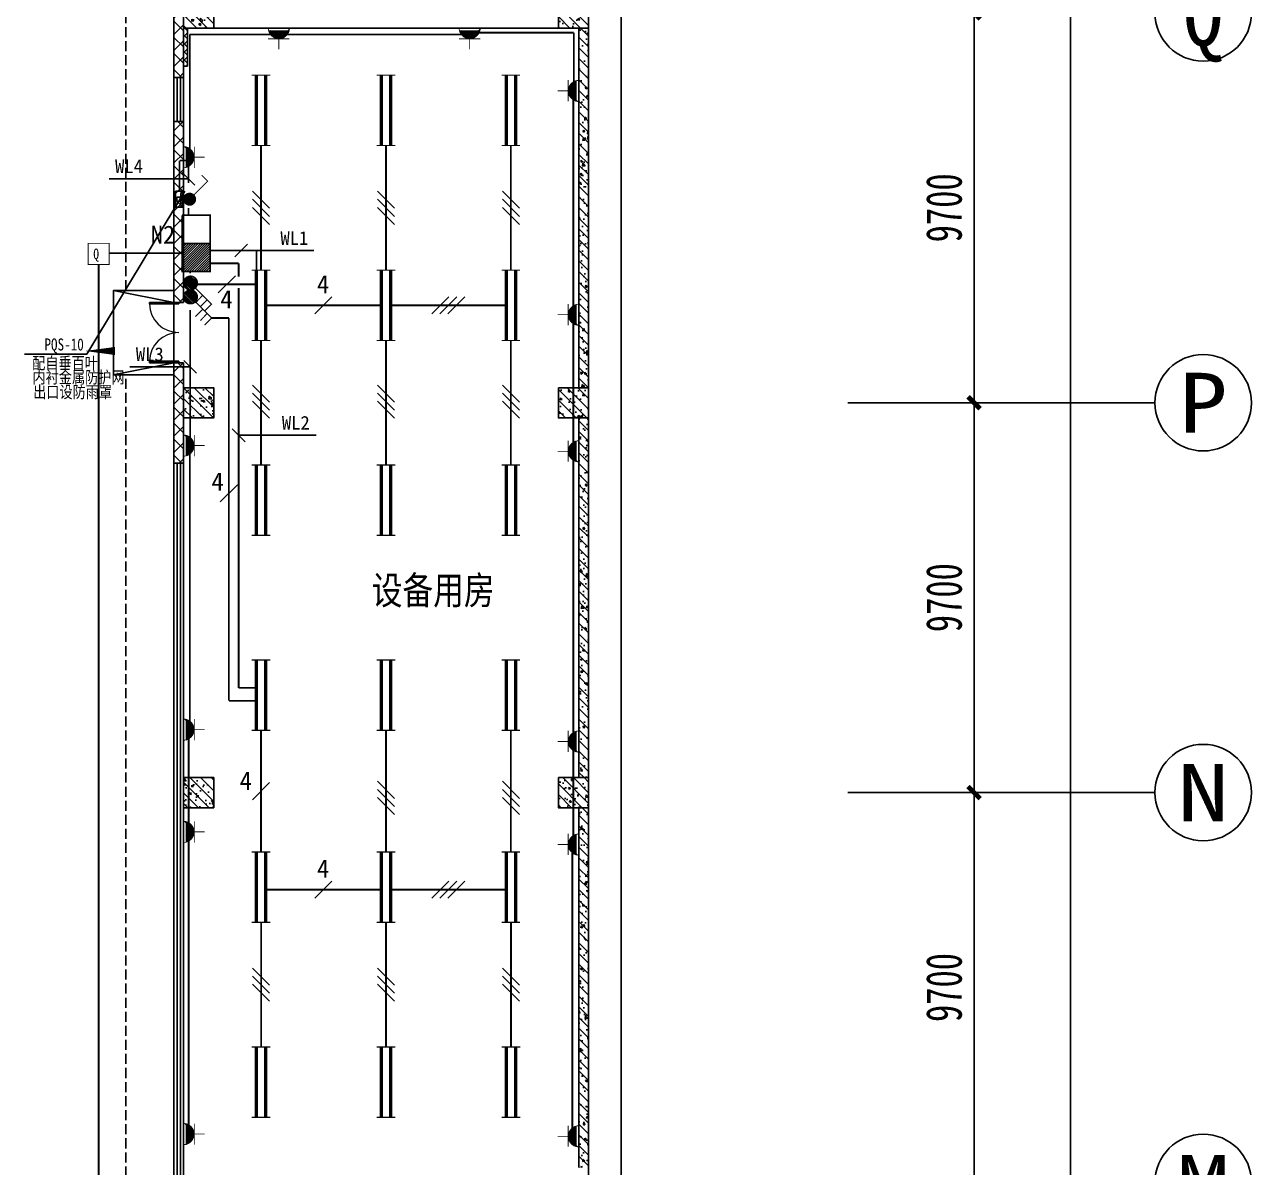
# Model space of a CAD drawing. Header units: millimetres. Extents: x -633009578 to 5705885, y -633235091 to 2571734.
# Drawn here: x 2745567 to 2776090, y 2370242 to 2398681 of the extents above; entities that cross this region are included whole.
import ezdxf
from ezdxf.enums import TextEntityAlignment as Align

# ---------------------------------------------------------------- set-up
doc = ezdxf.new("R2010")
doc.units = ezdxf.units.MM
doc.header["$LTSCALE"] = 1000
doc.header["$MEASUREMENT"] = 0
doc.linetypes.add('DASH', pattern=[0.35, 0.25, -0.1])
doc.layers.get('0').update_dxf_attribs({"color": 9})
for name, color, linetype in [('3T_WOOD', 21, 'Continuous'), ('A-COLUM(柱)', 255, 'Continuous'), ('A-DI-S(箭头)', 76, 'Continuous'), ('A-DOOR(门）', 4, 'Continuous'), ('A-F-AREA(计算)', 5, 'Continuous'), ('A-HATH(填充)', 8, 'Continuous'), ('A-ST-O(室外)', 54, 'Continuous'), ('A-STAR(楼梯)', 51, 'Continuous'), ('A-TEXT(房间)', 243, 'Continuous'), ('A-WA-J(剪力墙)', 254, 'Continuous'), ('A-WALL(墙)', 255, 'Continuous'), ('A-WINDOW（窗）', 4, 'Continuous'), ('AXIS_TEXT', 7, 'Continuous'), ('C-AXIS(轴号)', 3, 'Continuous'), ('DUCT-排烟标注', 3, 'Continuous'), ('DUCT-排烟管设备', 7, 'Continuous'), ('DUCT-排风标注', 3, 'Continuous'), ('WALL', 9, 'Continuous'), ('电-强电平面-标注', 3, 'Continuous'), ('电-强电平面-线缆', 3, 'Continuous'), ('设备-插座', 3, 'Continuous'), ('设备-照明', 3, 'Continuous'), ('设备-箱柜', 3, 'Continuous')]:
    doc.layers.add(name, color=color, linetype=linetype)
doc.styles.add('0HVAC', font='simhei.ttf', dxfattribs={"width": 0.8, "bigfont": 'hztxt.shx'})
doc.styles.add('_TCH_AXIS', font='simhei.ttf', dxfattribs={"bigfont": 'GBCBIG'})
doc.styles.add('_TCH_DIM_T3', font='simhei.ttf', dxfattribs={"width": 0.707, "bigfont": 'GBCBIG'})
doc.styles.add('COMPLEX', font='simhei.ttf')
doc.styles.add('ELEC-DIM', font='simhei.ttf')
doc.styles.add('IDQSTYLE', font='simhei.ttf', dxfattribs={"width": 0.707, "bigfont": 'hztxt.shx'})
doc.styles.get("Standard").update_dxf_attribs({"font": 'simhei.ttf', "bigfont": 'hztxt.shx'})
doc.styles.add('TXT', font='simhei.ttf', dxfattribs={"width": 0.8, "bigfont": 'hztxt.shx'})
doc.dimstyles.new('_TCH_ARCH&&300', dxfattribs={"dimtxt": 892.5, "dimasz": 300, "dimexe": 750, "dimexo": 900, "dimgap": 300, "dimtad": 1, "dimdec": 0, "dimzin": 0, "dimdsep": 46, "dimtxsty": '_TCH_DIM_T3', "dimblk": 'ARCHTICK', "dimcen": 0.09, "dimclrt": 7, "dimazin": 2, "dimtfac": 1, "dimtdec": 0, "dimtix": 1, "dimtmove": 2, "dimatfit": 3, "dimfxl": 1, "dimtolj": 1, "dimtzin": 0, "dimarcsym": 0})
pattern_1 = [(315, (0, 0), (132.5825214724777, 132.5825214724776), []), (320, (0, 0), (-47.06410123694653, -537.9451369505651), [56.25, -618.75]), (625, (0, 0), (564.1441002750089, 104.0635002097499), [45, -495]), (370.4514, (-3.922005000000009, -44.82876), (517.079656545715, -433.8820362855164), [47.8051425, -525.856584]), (316.1842, (150, -2.755455298081545e-14), (-124.1392607467639, -800.4307864692332), [84.375, -928.125]), (366.6356, (139.65501975, -66.70255875000004), (730.5884031753312, -700.9970291615274), [71.707716, -788.78475]), (621.1842000000001, (150, -2.755455298081545e-14), (730.588950693994, -700.9964588502198), [67.5, -742.5]), (291, (112.5, -75.00000000000001), (-301.9641679990041, -447.6802890888463), [56.25, -618.75]), (596, (112.5, -75.00000000000001), (543.8625337851396, -182.4864989411868), [45, -495]), (341.4514, (87.3362955, -112.30667475), (241.8978725324643, -630.1669714361175), [47.8051425, -525.856584]), (307.5, (0, 0), (249.6703903734836, -9.119891487967951), [0, -488.9999999999999, 0, -502.5, 0, -496.875]), (277.5, (0, 0), (295.8087839117703, -197.3021530816116), [0, -286.5, 0, -477.75, 0, -189.375]), (237.5, (3.072332657360922e-14, 167.25), (-16.91615380078498, -400.3668271293068), [0, -187.5, 0, -585, 0, -776.25]), (227.5, (4.450060306401695e-14, 242.25), (75.07873674923819, -437.3896270067897), [0, -243.75, 0, -388.5, 0, -551.25])]
pattern_2 = [(45, (-830357.9205473666, -3.184366441797465), (-200.0002033111466, 200.0002033111467), []), (135, (-830357.9205473666, -3.184366441797465), (-200.0002033111467, -200.0002033111466), [])]

# ---------------------------------------------------------------- blocks, each defined once
blk = doc.blocks.new('_ArchTick')
at = {"color": 0, "linetype": 'ByBlock', "const_width": 0.4}
blk.add_lwpolyline([(-0.5, -0.5), (0.5, 0.5)], dxfattribs=at)
blk = doc.blocks.new('*D304')
at = {"layer": 'C-AXIS(轴号)', "color": 0, "lineweight": -2, "transparency": 16777216}
for p, q in [((1114913.870481153, 1696618.591094813), (1117908.287704564, 1696618.591094813)), ((1117158.287704564, 1686918.591094813), (1117158.287704564, 1696618.591094813)), ((1114913.870481153, 1686918.591094813), (1117908.287704564, 1686918.591094813))]:
    blk.add_line(p, q, dxfattribs=at)
at = {"layer": 'Defpoints', "color": 0, "transparency": 16777216}
for p in [(1114013.870481153, 1696618.591094813), (1117158.287704564, 1696618.591094813), (1114013.870481153, 1686918.591094813)]:
    blk.add_point(p, dxfattribs=at)
at = {"layer": 'C-AXIS(轴号)', "color": 0, "linetype": 'ByBlock', "lineweight": -2, "transparency": 16777216, "xscale": 300, "yscale": 300, "zscale": 300}
for p, rotation in [((1117158.287704564, 1696618.591094813), 90), ((1117158.287704564, 1686918.591094813), 270)]:
    blk.add_blockref('_ArchTick', p, dxfattribs=dict(at, rotation=rotation))
at = {"layer": 'C-AXIS(轴号)', "color": 7, "transparency": 16777216, "insert": (1116412.037704564, 1691768.591094813), "char_height": 892.5, "attachment_point": 5, "rotation": 90, "style": '_TCH_DIM_T3'}
blk.add_mtext('\\A1;9700', dxfattribs=at)
blk = doc.blocks.new('*D305')
at = {"layer": 'C-AXIS(轴号)', "color": 0, "lineweight": -2, "transparency": 16777216}
for p, q in [((1114913.870481153, 1706318.591094813), (1117908.287704564, 1706318.591094813)), ((1117158.287704564, 1696618.591094813), (1117158.287704564, 1706318.591094813)), ((1114913.870481153, 1696618.591094813), (1117908.287704564, 1696618.591094813))]:
    blk.add_line(p, q, dxfattribs=at)
at = {"layer": 'Defpoints', "color": 0, "transparency": 16777216}
for p in [(1114013.870481153, 1706318.591094813), (1117158.287704564, 1706318.591094813), (1114013.870481153, 1696618.591094813)]:
    blk.add_point(p, dxfattribs=at)
at = {"layer": 'C-AXIS(轴号)', "color": 0, "linetype": 'ByBlock', "lineweight": -2, "transparency": 16777216, "xscale": 300, "yscale": 300, "zscale": 300}
for p, rotation in [((1117158.287704564, 1706318.591094813), 90), ((1117158.287704564, 1696618.591094813), 270)]:
    blk.add_blockref('_ArchTick', p, dxfattribs=dict(at, rotation=rotation))
at = {"layer": 'C-AXIS(轴号)', "color": 7, "transparency": 16777216, "insert": (1116412.037704564, 1701468.591094813), "char_height": 892.5, "attachment_point": 5, "rotation": 90, "style": '_TCH_DIM_T3'}
blk.add_mtext('\\A1;9700', dxfattribs=at)
blk = doc.blocks.new('*D306')
at = {"layer": 'C-AXIS(轴号)', "color": 0, "lineweight": -2, "transparency": 16777216}
for p, q in [((1114913.870481153, 1716018.591094813), (1117908.287704564, 1716018.591094813)), ((1117158.287704564, 1706318.591094813), (1117158.287704564, 1716018.591094813)), ((1114913.870481153, 1706318.591094813), (1117908.287704564, 1706318.591094813))]:
    blk.add_line(p, q, dxfattribs=at)
at = {"layer": 'Defpoints', "color": 0, "transparency": 16777216}
for p in [(1114013.870481153, 1716018.591094813), (1117158.287704564, 1716018.591094813), (1114013.870481153, 1706318.591094813)]:
    blk.add_point(p, dxfattribs=at)
at = {"layer": 'C-AXIS(轴号)', "color": 0, "linetype": 'ByBlock', "lineweight": -2, "transparency": 16777216, "xscale": 300, "yscale": 300, "zscale": 300}
for p, rotation in [((1117158.287704564, 1716018.591094813), 90), ((1117158.287704564, 1706318.591094813), 270)]:
    blk.add_blockref('_ArchTick', p, dxfattribs=dict(at, rotation=rotation))
at = {"layer": 'C-AXIS(轴号)', "color": 7, "transparency": 16777216, "insert": (1116412.037704564, 1711168.591094813), "char_height": 892.5, "attachment_point": 5, "rotation": 90, "style": '_TCH_DIM_T3'}
blk.add_mtext('\\A1;9700', dxfattribs=at)
blk = doc.blocks.new('*D309')
at = {"layer": 'C-AXIS(轴号)', "color": 0, "lineweight": -2, "transparency": 16777216}
for p, q in [((1114913.870481153, 1725358.591094809), (1120308.287704564, 1725358.591094809)), ((1119558.287704564, 1589278.591094809), (1119558.287704564, 1725358.591094809)), ((1114913.870481153, 1589278.591094809), (1120308.287704564, 1589278.591094809))]:
    blk.add_line(p, q, dxfattribs=at)
at = {"layer": 'Defpoints', "color": 0, "transparency": 16777216}
for p in [(1114013.870481153, 1725358.591094809), (1119558.287704564, 1725358.591094809), (1114013.870481153, 1589278.591094809)]:
    blk.add_point(p, dxfattribs=at)
at = {"layer": 'C-AXIS(轴号)', "color": 0, "linetype": 'ByBlock', "lineweight": -2, "transparency": 16777216, "xscale": 300, "yscale": 300, "zscale": 300}
for p, rotation in [((1119558.287704564, 1725358.591094809), 90), ((1119558.287704564, 1589278.591094809), 270)]:
    blk.add_blockref('_ArchTick', p, dxfattribs=dict(at, rotation=rotation))
at = {"layer": 'C-AXIS(轴号)', "color": 7, "transparency": 16777216, "insert": (1118812.037704564, 1657318.591094809), "char_height": 892.5, "attachment_point": 5, "rotation": 90, "style": '_TCH_DIM_T3'}
blk.add_mtext('\\A1;136080', dxfattribs=at)
blk = doc.blocks.new('_AXISO')
blk.add_circle((0, 0), 0.5)
at = {"layer": 'AXIS_TEXT', "style": 'COMPLEX', "width": 1.041666666666667}
blk.add_attdef('A', text='', height=0.56, dxfattribs=at).set_placement((-0.25, -0.28), (0.25, -0.28), align=Align.FIT)
blk = doc.blocks.new('$TCHSYS$WIN2D')
for p, q in [((-0.5, 0.5), (0.5, 0.5)), ((-0.5, 0.5), (-0.4999999999999999, -0.5)), ((0.5, 0.5), (0.4999999999999998, -0.5)), ((0.5, 0.1666666666666666), (-0.5, 0.1666666666666666)), ((0.5, -0.1666666666666667), (-0.5, -0.1666666666666667)), ((-0.4999999999999999, -0.5), (0.5, -0.5))]:
    blk.add_line(p, q)
blk = doc.blocks.new('$DorLib2D$00000002')
for p, q in [((-0.5, -5.684341886080802e-17), (-0.5000000000000007, 0.4875)), ((-0.4750000000000007, 0.4875), (-0.5000000000000007, 0.4875)), ((-0.475, -2.842170943040401e-17), (-0.4750000000000007, 0.4875)), ((0.475, -2.842170943040401e-17), (0.4750000000000007, 0.4875)), ((0.4750000000000007, 0.4875), (0.5000000000000007, 0.4875)), ((0.5, -5.684341886080802e-17), (0.5000000000000007, 0.4875)), ((-0.5, -5.684341886080802e-17), (-0.475, -2.842170943040401e-17)), ((0.5, -5.684341886080802e-17), (0.475, -2.842170943040401e-17))]:
    blk.add_line(p, q)
at = {"lineweight": 13}
for centre, start, end in [((-0.4875, -4.263256414560601e-17), 0, 88.53071641864632), ((0.4875, -4.263256414560601e-17), 91.4692835813537, 180)]:
    blk.add_arc(centre, 0.4875, start, end, dxfattribs=at)
blk = doc.blocks.new('$WINLIB2D$00000001')
at = {"color": 0}
for points in [[(-0.4999999999999964, 0.5000000000000142), (-0.4999999999999964, -0.4999999999999858)], [(-0.4999999999999964, 0.5000000000000142), (0.5000000000000036, 0.5000000000000142)], [(0.5000000000000036, -0.4999999999999858), (0.5000000000000036, 0.5000000000000142)], [(0.5000000000000036, 0.1666666666666714), (-0.4999999999999964, 0.1666666666666714)], [(0.5000000000000036, -0.1666666666666572), (-0.4999999999999964, -0.1666666666666572)], [(-0.4999999999999964, -0.4999999999999858), (0.5000000000000036, -0.4999999999999858)]]:
    blk.add_lwpolyline(points, dxfattribs=at)
blk = doc.blocks.new('_FZH')
h = blk.add_hatch()
h.set_pattern_fill('钢筋混凝土', color=256, scale=0.1, style=0)
h.set_pattern_definition([(45, (0, 0), (-0.1767766952966369, 0.1767766952966369), []), (50, (0, 0), (0.7172601826007535, -0.06275213498259512), [0.07500000000000001, -0.8250000000000001]), (355, (0, 0), (-0.138751333613, 0.7521921337000119), [0.06, -0.66]), (100.4514, (0.05977168000000001, -0.00522934), (0.5785093817140216, 0.6894395420609536), [0.06374019, -0.701142112]), (46.1842, (0, 0.2), (1.067241048625645, -0.1655190143290181), [0.1125, -1.2375]), (96.6356, (0.088936745, 0.186206693), (0.9346627055487033, 0.9741178709004418), [0.095610288, -1.051713]), (351.1842, (0, 0.2), (0.9346619451336272, 0.9741186009253247), [0.09000000000000001, -0.9900000000000001]), (21, (0.1, 0.15), (0.5969070521184617, -0.4026188906653388), [0.07500000000000001, -0.8250000000000001]), (326, (0.1, 0.15), (0.2433153319215824, 0.7251500450468529), [0.06, -0.66]), (71.4514, (0.149742233, 0.116448394), (0.84022262858149, 0.3225304967099524), [0.06374019, -0.701142112]), (37.50000000000001, (0, 0), (0.01215985531729062, 0.3328938538313115), [0, -0.652, 0, -0.67, 0, -0.6625000000000001]), (7.499999999999999, (0, 0), (0.2630695374421486, 0.3944117118823603), [0, -0.382, 0, -0.637, 0, -0.2525]), (-32.5, (-0.223, 0), (0.533822436172409, -0.02255487173437976), [0, -0.25, 0, -0.78, 0, -1.035]), (-42.5, (-0.323, 0), (0.5831861693423862, 0.1001049823323177), [0, -0.325, 0, -0.518, 0, -0.735])])
h.paths.add_polyline_path([(-0.5, -0.5), (0.5, -0.5), (0.5, 0.5), (-0.5, 0.5)])
blk.add_lwpolyline([(-0.5, -0.5), (0.5, -0.5), (0.5, 0.5), (-0.5, 0.5)], close=True)
blk = doc.blocks.new('HC000067')
at = {"color": 0, "linetype": 'Continuous'}
for points, const_width in [([(6.25, 0.8328412808464349), (-6.250000000000057, 0.8328412808464349)], 0.6), ([(-6.250000000000057, 1.65), (-6.250000000000057, -1.650000000000057)], 0.2), ([(6.25, 1.65), (6.25, -1.650000000000057)], 0.2), ([(6.25, -0.8328412808464352), (-6.250000000000057, -0.8328412808464352)], 0.6)]:
    blk.add_lwpolyline(points, dxfattribs=dict(at, const_width=const_width))
at = {"color": 0, "style": 'IDQSTYLE', "width": 0.7}
blk.add_attdef('PSFHATT', (8.25, -1.650000000000057), '', height=2.5, dxfattribs=at)
blk = doc.blocks.new('*X153')
at = {"color": 0, "linetype": 'Continuous'}
for p, q in [((234.7655414724513, 317.9212989399893), (239.3433150387835, 322.4990725063215)), ((234.7655414724513, 318.3455630087012), (238.9190509700716, 322.4990725063215)), ((234.7655414724513, 318.7698270774131), (238.4947869013596, 322.4990725063215)), ((234.7655414724513, 319.1940911461251), (238.0705228326477, 322.4990725063215)), ((234.7655414724513, 319.618355214837), (237.6462587639358, 322.4990725063215)), ((234.7655414724513, 320.0426192835489), (237.2219946952239, 322.4990725063215)), ((234.7655414724513, 320.4668833522609), (236.797730626512, 322.4990725063215)), ((234.7655414724513, 320.8911474209728), (236.3734665578, 322.4990725063215)), ((234.7655414724513, 321.3154114896847), (235.9492024890881, 322.4990725063215)), ((234.7655414724513, 321.7396755583966), (235.5249384203761, 322.4990725063215)), ((234.7655414724513, 322.1639396271086), (235.1006743516642, 322.4990725063215)), ((234.7675791074955, 317.4990725063215), (239.7655414724513, 322.4970348712774)), ((235.1918431762074, 317.4990725063215), (239.7655414724513, 322.0727708025654)), ((235.6161072449193, 317.4990725063215), (239.7655414724513, 321.6485067338535)), ((236.0403713136312, 317.4990725063215), (239.7655414724513, 321.2242426651416)), ((236.4646353823431, 317.4990725063215), (239.7655414724513, 320.7999785964296)), ((236.8888994510551, 317.4990725063215), (239.7655414724513, 320.3757145277177)), ((237.313163519767, 317.4990725063215), (239.7655414724513, 319.9514504590058)), ((237.7374275884789, 317.4990725063215), (239.7655414724513, 319.5271863902939)), ((238.1616916571909, 317.4990725063215), (239.7655414724513, 319.1029223215819)), ((238.5859557259028, 317.4990725063215), (239.7655414724513, 318.67865825287)), ((239.0102197946147, 317.4990725063215), (239.7655414724513, 318.2543941841581)), ((239.4344838633266, 317.4990725063215), (239.7655414724513, 317.8301301154461))]:
    blk.add_line(p, q, dxfattribs=at)
blk = doc.blocks.new('HC000435')
at = {"color": 0, "linetype": 'Continuous'}
blk.add_line((2.5, 0), (-2.5, 0), dxfattribs=at)
at = {"color": 0, "linetype": 'Continuous', "const_width": 0.3}
for points in [[(2.5, 0), (2.5, 5), (-2.5, 5)], [(-2.5, 5), (-2.5, 0)], [(-2.5, 0), (-2.5, -5), (2.5, -5), (2.5, 0)]]:
    blk.add_lwpolyline(points, dxfattribs=at)
at = {"color": 0, "linetype": 'Continuous'}
blk.add_blockref('*X153', (-237.2655414724513, -322.4990725063215), dxfattribs=at)
at = {"color": 0, "style": 'IDQSTYLE', "width": 0.7}
blk.add_attdef('PSFHATT', (4.500000000000028, -5), '', height=2.5, dxfattribs=at)
blk = doc.blocks.new('*X155')
at = {"color": 0, "linetype": 'Continuous'}
for p, q in [((261.9988066744281, 135.850956910748), (263.2375091559566, 137.0896593922765)), ((262.0234026256783, 135.5927101495236), (263.4957559171792, 137.0650634410244)), ((262.0463461952987, 136.1813391440932), (262.9071269225657, 137.0421198713602)), ((262.0884022348038, 135.3748670461744), (263.7135990205094, 137.00006383188)), ((262.1829592200917, 135.1865813189878), (263.9018847477136, 136.9055068466096)), ((262.3023466942452, 135.0231260806666), (264.0653399860179, 136.7861193724393)), ((262.4446987243758, 134.8826353983226), (264.205830668362, 136.6437673423088)), ((262.6100901587723, 134.7651841202445), (264.3232819464568, 136.478375907929)), ((262.8005700291263, 134.6728212781239), (264.4156447885779, 136.2878960375755)), ((263.0211904412342, 134.6105989777572), (264.4778670889456, 136.0672756254685)), ((263.2836307586351, 134.5901965826834), (264.4982694840214, 135.8048353080697)), ((263.6234742990336, 134.6471974106073), (264.4412686561033, 135.464991767677))]:
    blk.add_line(p, q, dxfattribs=at)
blk = doc.blocks.new('HC000111')
at = {"color": 0, "linetype": 'Continuous', "const_width": 0.2}
for points in [[(0.8838834764831975, 2.133883476483163), (3.750000000000091, 5), (5.000000000000091, 3.75)], [(2.898879886034229, 4.275409520972289), (4.191507707965946, 3.019373591507303)], [(2.221789122165297, 3.388795923702901), (3.514416944097014, 2.132759994237858)]]:
    blk.add_lwpolyline(points, dxfattribs=at)
blk.add_lwpolyline([(0.8838834764833108, 0.3661165235168934, 0.1989123673796338), (1.250000000000034, 1.250000000000057, 0.1989123673796269), (0.8838834764832544, 2.13388347648322, 0.1989123673796352), (9.12880881998035e-14, 2.5, 0.1989123673796539), (-0.8838834764830719, 2.13388347648322, 0.1989123673796721), (-1.249999999999966, 1.250000000000057, 0.1989123673796564), (-0.8838834764831855, 0.3661165235168368, 0.198912367379673), (9.087175456556906e-14, 0, 0.198912367379652)], format="xyb", close=True, dxfattribs=at)
at = {"color": 0, "linetype": 'Continuous'}
blk.add_blockref('*X155', (-263.2487560761181, -134.5897099905746), dxfattribs=at)
at = {"color": 0, "style": 'IDQSTYLE', "width": 0.7}
blk.add_attdef('PSFHATT', (7.000000000000091, -1e-08), '', height=2.5, dxfattribs=at)
blk = doc.blocks.new('*X164')
at = {"color": 0, "linetype": 'Continuous'}
for p, q in [((162.2878715788766, 154.9339610545365), (164.4937876543064, 157.1398771299663)), ((159.595646846908, 156.7672197221619), (159.6233466819307, 156.7949195571846)), ((159.6640079704214, 156.5527381332005), (159.9061893944054, 156.7949195571846)), ((159.747532531186, 156.3534199814905), (160.18903210688, 156.7949195571846)), ((159.8446775338837, 156.1677222717137), (160.4718748193546, 156.7949195571846)), ((159.9544025265515, 155.9946045519069), (160.7547175318292, 156.7949195571846)), ((160.0760273856543, 155.833386698535), (161.0375602443038, 156.7949195571846)), ((160.2091522122192, 155.6836688126253), (161.3204029567785, 156.7949195571846)), ((160.3536147760518, 155.5452886639833), (161.6032456692531, 156.7949195571846)), ((160.5094741859558, 155.4183053614127), (161.8860883817277, 156.7949195571846)), ((160.6770167777584, 155.3030052407406), (162.1689310942023, 156.7949195571846)), ((160.8567856433337, 155.1999313938414), (162.451773806677, 156.7949195571846)), ((161.0496413096342, 155.1099443476672), (162.7346165191516, 156.7949195571846)), ((161.2568708631404, 155.0343311886988), (163.0174592316262, 156.7949195571846)), ((161.4803825063601, 154.9750001194438), (163.3003019441008, 156.7949195571846)), ((161.7230685552892, 154.9348434558983), (163.5831446565754, 156.7949195571846)), ((161.9895441276247, 154.9184763157592), (163.86598736905, 156.7949195571846)), ((162.6346011340941, 154.9978478972794), (164.4299008115636, 156.7931475747489)), ((163.0778250055067, 155.1582290562173), (164.2695196526256, 156.3499237033363))]:
    blk.add_line(p, q, dxfattribs=at)
blk = doc.blocks.new('HC000134')
at = {"color": 0, "linetype": 'Continuous', "const_width": 0.2}
blk.add_lwpolyline([(-2.5, 5, 0.198912367379654), (-1.767766952966213, 3.232233047033674, 0.1989123673796558), (-4.592273826913179e-16, 2.5, 0.1989123673796559), (1.767766952966213, 3.232233047033674, 0.1989123673796541), (2.5, 4.999999999999999)], format="xyb", dxfattribs=at)
for points in [[(-2.421006983541702, 4.37652170395188), (2.421006983541702, 4.37652170395188)], [(-2.549372027147456, 2.476391871554483), (2.483025305961291, 2.476391871554483)], [(0, 2.5), (0, 0)]]:
    blk.add_lwpolyline(points, dxfattribs=at)
at = {"color": 0, "linetype": 'Continuous'}
blk.add_blockref('*X164', (-162.0093508556101, -152.4183978532327), dxfattribs=at)
at = {"color": 0, "style": 'IDQSTYLE', "width": 0.7}
blk.add_attdef('PSFHATT', (4.500000010000001, 0), '', height=2.5, dxfattribs=at)
blk = doc.blocks.new('HC000820')
at = {"color": 0, "linetype": 'Continuous', "const_width": 0.2}
blk.add_lwpolyline([(-2.500000000000028, 2.5), (2.500000000000028, 2.5), (2.500000000000028, -2.5), (-2.500000000000028, -2.5)], close=True, dxfattribs=at)
at = {"color": 0, "style": 'IDQSTYLE', "width": 0.7}
for tag, p in [('Q', (-1.268656712207675, -1.250300357780837)), ('PSFHATT', (4.500000000000028, -2.5))]:
    blk.add_attdef(tag, p, '', height=2.5, dxfattribs=at)
blk = doc.blocks.new('$轴流风机$00000011')
for p, q in [((-500, 500, 1e-08), (-500, -500, 1e-08)), ((500, 500, 1e-08), (-500, 500, 1e-08)), ((-339.4800092864898, 134.6796910074772, 1e-08), (-339.4800092864898, -134.6796910074772, 1e-08)), ((87.95522044965765, 134.6796910074772, 1e-08), (-339.4800092864898, 134.6796910074772, 1e-08)), ((87.95522044965765, -134.6796910074772, 1e-08), (87.95522044965765, 134.6796910074772, 1e-08)), ((87.95522044965765, 0, 1e-08), (288.4946038684575, 0, 1e-08)), ((500, -500, 1e-08), (500, 500, 1e-08)), ((-500, -500, 1e-08), (500, -500, 1e-08)), ((-339.4800092864898, -134.6796910074772, 1e-08), (87.95522044965765, -134.6796910074772, 1e-08))]:
    blk.add_line(p, q)
for centre, radius, start, end in [((633.07206670288, 238.2729985965852, 1e-08), 465.0358888982827, 168.1126115914812, 180), ((633.07206670288, 238.2729985965852, 1e-08), 465.0358888974643, 180, 191.8873884085187), ((462.4428888200782, 274.1909822780144, 1e-08), 290.6672624295167, 153.0603398671826, 168.1126115914812), ((462.4428888200782, 202.3550149151561, 1e-08), 290.6672624290152, 191.8873884085187, 206.9396601328174), ((355.1290658579092, 328.7278263123881, 1e-08), 170.2906702038428, 129.1821255884627, 153.0603398671826), ((355.1290658579092, 147.8181708826014, 1e-08), 170.2906702042031, 206.9396601328174, 230.8178744115374), ((288.4946038684575, 410.4818086252635, 1e-08), 64.8209345055534, 90, 129.1821255884627), ((288.4946038684575, 66.06418856972596, 1e-08), 64.82093450569862, 230.8178744115374, 270), ((288.4946038684575, 410.4818086252635, 1e-08), 64.82093450552276, 50.81787441153735, 90), ((288.4946038684575, 66.06418856972596, 1e-08), 64.82093450561933, 270, 309.1821255884627), ((221.8601418790058, 328.7278263123881, 1e-08), 170.2906702037323, 26.93966013281736, 50.81787441153735), ((221.8601418790058, 147.8181708826014, 1e-08), 170.2906702039885, 309.1821255884627, 333.0603398671827), ((114.5463189241127, 274.1909822780144, 1e-08), 290.6672624295164, 11.88738840851878, 26.93966013281736), ((114.5463189241127, 202.3550149151561, 1e-08), 290.6672624293529, 333.0603398671827, 348.1126115914813), ((-56.08285895868903, 238.2729985965852, 1e-08), 465.0358888982828, 0, 11.88738840851878), ((-56.08285895868903, 238.2729985965852, 1e-08), 465.035888898019, 348.1126115914813, 0), ((633.07206670288, -238.2729985965852, 1e-08), 465.0358888974643, 168.1126115914812, 180), ((633.07206670288, -238.2729985965852, 1e-08), 465.0358888982922, 180, 191.8873884085187), ((462.4428888200782, -202.3550149151561, 1e-08), 290.6672624290063, 153.0603398671826, 168.1126115914812), ((462.4428888200782, -274.1909822780144, 1e-08), 290.6672624295167, 191.8873884085187, 206.9396601328174), ((355.1290658579092, -147.8181708826014, 1e-08), 170.2906702042102, 129.1821255884627, 153.0603398671826), ((355.1290658579092, -328.7278263123881, 1e-08), 170.2906702038428, 206.9396601328174, 230.8178744115374), ((288.4946038684575, -66.06418856972596, 1e-08), 64.82093450570038, 90, 129.1821255884627), ((288.4946038684575, -410.4818086252635, 1e-08), 64.82093450555568, 230.8178744115374, 270), ((288.4946038684575, -66.06418856972596, 1e-08), 64.82093450561933, 50.81787441153735, 90), ((288.4946038684575, -410.4818086252635, 1e-08), 64.82093450552276, 270, 309.1821255884627), ((221.8601418790058, -147.8181708826014, 1e-08), 170.290670203996, 26.93966013281736, 50.81787441153735), ((221.8601418790058, -328.7278263123881, 1e-08), 170.2906702037334, 309.1821255884627, 333.0603398671827), ((114.5463189241127, -202.3550149151561, 1e-08), 290.6672624293437, 11.88738840851878, 26.93966013281736), ((114.5463189241127, -274.1909822780144, 1e-08), 290.6672624295169, 333.0603398671827, 348.1126115914813), ((-56.08285895868903, -238.2729985965852, 1e-08), 465.035888898019, 0, 11.88738840851878), ((-56.08285895868903, -238.2729985965852, 1e-08), 465.0358888982919, 348.1126115914813, 0)]:
    blk.add_arc(centre, radius, start, end)
for p in [(-500, 0, 1e-08), (500, 0, 1e-08)]:
    blk.add_point(p)
blk = doc.blocks.new('*X169')
at = {"color": 0, "linetype": 'Continuous'}
for p, q in [((261.9988066744281, 135.850956910748), (263.2375091559566, 137.0896593922765)), ((262.0234026256783, 135.5927101495236), (263.4957559171792, 137.0650634410244)), ((262.0463461952987, 136.1813391440932), (262.9071269225657, 137.0421198713602)), ((262.0884022348038, 135.3748670461744), (263.7135990205094, 137.00006383188)), ((262.1829592200917, 135.1865813189878), (263.9018847477136, 136.9055068466096)), ((262.3023466942452, 135.0231260806666), (264.0653399860179, 136.7861193724393)), ((262.4446987243758, 134.8826353983226), (264.205830668362, 136.6437673423088)), ((262.6100901587723, 134.7651841202445), (264.3232819464568, 136.478375907929)), ((262.8005700291263, 134.6728212781239), (264.4156447885779, 136.2878960375755)), ((263.0211904412342, 134.6105989777572), (264.4778670889456, 136.0672756254685)), ((263.2836307586351, 134.5901965826834), (264.4982694840214, 135.8048353080697)), ((263.6234742990336, 134.6471974106073), (264.4412686561033, 135.464991767677))]:
    blk.add_line(p, q, dxfattribs=at)
blk = doc.blocks.new('HC000097')
at = {"color": 0, "linetype": 'Continuous', "const_width": 0.2}
blk.add_lwpolyline([(0.8838834764831975, 2.133883476483163), (3.750000000000091, 5), (5.000000000000091, 3.75)], dxfattribs=at)
blk.add_lwpolyline([(0.8838834764833108, 0.3661165235168934, 0.1989123673796338), (1.250000000000034, 1.250000000000057, 0.1989123673796269), (0.8838834764832544, 2.13388347648322, 0.1989123673796352), (9.128895556154148e-14, 2.5, 0.1989123673796539), (-0.8838834764830719, 2.13388347648322, 0.1989123673796721), (-1.249999999999966, 1.250000000000057, 0.1989123673796564), (-0.8838834764831855, 0.3661165235168368, 0.198912367379673), (9.087175456556906e-14, 0, 0.198912367379652)], format="xyb", close=True, dxfattribs=at)
at = {"color": 0, "linetype": 'Continuous'}
blk.add_blockref('*X169', (-263.2487560761181, -134.5897099905746), dxfattribs=at)
at = {"color": 0, "style": 'IDQSTYLE', "width": 0.7}
blk.add_attdef('PSFHATT', (7.000000000000091, -1e-08), '', height=2.5, dxfattribs=at)
blk = doc.blocks.new('负一层平面图9')
h = blk.add_hatch()
h.set_pattern_fill('钢筋混凝土', color=256, scale=75, angle=270, style=0)
h.set_pattern_definition(pattern_1)
h.paths.add_polyline_path([(1107326.098288362, 1706690.40672838), (1107566.098288362, 1706690.40672838), (1107566.098288361, 1715640.40672838), (1107326.098288361, 1715640.40672838)])
h = blk.add_hatch()
h.set_pattern_fill('钢筋混凝土', color=256, scale=75, angle=270, style=0)
h.set_pattern_definition(pattern_1)
h.paths.add_polyline_path([(1107326.098288363, 1696990.40672838), (1107566.098288363, 1696990.40672838), (1107566.098288361, 1705940.40672838), (1107326.098288362, 1705940.40672838)])
h = blk.add_hatch()
h.set_pattern_fill('钢筋混凝土', color=256, scale=75, angle=270, style=0)
h.set_pattern_definition(pattern_1)
h.paths.add_polyline_path([(1107326.098288365, 1687290.40672838), (1107566.098288365, 1687290.40672838), (1107566.098288361, 1696240.40672838), (1107326.098288363, 1696240.40672838)])
at = {"layer": 'A-HATH(填充)'}
h = blk.add_hatch(dxfattribs=at)
h.set_pattern_fill('多孔材料', color=256, scale=100, style=0)
h.set_pattern_definition(pattern_2)
h.paths.add_polyline_path([(1097251.09828836, 1716695.406726494), (1097251.09828836, 1714415.406727003), (1097491.09828836, 1714415.406727003), (1097491.09828836, 1716695.406726494)])
h = blk.add_hatch(dxfattribs=at)
h.set_pattern_fill('多孔材料', color=256, scale=50, style=0)
h.set_pattern_definition([(45, (-830457.9205473666, -3.184366441797465), (-100.0001016555733, 100.0001016555733), []), (135, (-830457.9205473666, -3.184366441797465), (-100.0001016555733, -100.0001016555733), [])])
h.paths.add_polyline_path([(1097591.09829371, 1715640.40672838), (1097491.09829371, 1715640.40672838), (1097491.09829371, 1714695.406725949), (1097591.09829371, 1714695.406725949)])
h = blk.add_hatch(dxfattribs=at)
h.set_pattern_fill('多孔材料', color=256, scale=100, style=0)
h.set_pattern_definition(pattern_2)
h.paths.add_polyline_path([(1097251.09828836, 1713315.406726494), (1097251.09828836, 1708815.406728529), (1097491.09828836, 1708815.406728529), (1097491.09828836, 1713315.406726494)])
h = blk.add_hatch(dxfattribs=at)
h.set_pattern_fill('多孔材料', color=256, scale=100, style=0)
h.set_pattern_definition(pattern_2)
h.paths.add_polyline_path([(1097251.09828836, 1707315.406728529), (1097251.09828836, 1704815.406728529), (1097491.09828836, 1704815.406728529), (1097491.09828836, 1707315.406728529)])
at = {"layer": 'A-DI-S(箭头)'}
blk.add_lwpolyline([(1108377.552594071, 1727829.142712386), (1108377.552594071, 1664191.024720457), (1108902.552594071, 1663999.940347468), (1107852.552594071, 1663814.797017724), (1108377.552594071, 1663628.524720457), (1108377.552594071, 1599990.406728529)], dxfattribs=at)
blk.add_lwpolyline([(1096698.446246597, 1707606.335974253, 0, 0, 0), (1095035.446246597, 1707606.335974253, 0, 200, 0), (1095785.446246597, 1707606.335974253, 0, 0, 0)], format="xyseb", dxfattribs=at)
at = {"layer": 'A-DOOR(门）'}
blk.add_line((1097251.098288361, 1708815.40672844), (1097251.098288361, 1707315.40672844), dxfattribs=at)
at = {"layer": 'A-F-AREA(计算)'}
blk.add_lwpolyline([(1107566.098287924, 1589275.406728539), (1097251.098288353, 1589275.406728539), (1097251.098288353, 1725355.406728381), (1107566.098287924, 1725355.406728381)], close=True, dxfattribs=at)
at = {"layer": 'A-ST-O(室外)', "linetype": 'DASH'}
for points in [[(1096051.09828837, 1709115.40672829), (1096051.098288366, 1716395.40672639)], [(1096051.098288384, 1684615.406728667), (1096051.098288371, 1707015.406728445)]]:
    blk.add_lwpolyline(points, dxfattribs=at)
at = {"layer": 'A-STAR(楼梯)'}
for points in [[(1097251.098288367, 1707015.406728445), (1095751.098288367, 1707015.406728445), (1095751.098288367, 1709115.40672829), (1097251.098288361, 1709115.40672829)], [(1097251.09828836, 1708815.406728338), (1095751.098288356, 1709115.406234208)], [(1097251.09828836, 1707315.406728397), (1095751.098288356, 1707015.407222526)]]:
    blk.add_lwpolyline(points, dxfattribs=at)
at = {"layer": 'A-WA-J(剪力墙)'}
for p, q in [((1107326.098288364, 1715640.406727959), (1107326.09828835, 1706690.40672861)), ((1107566.098288364, 1715640.406727959), (1107566.098288361, 1706690.40672861)), ((1107326.098288362, 1705940.406727959), (1107326.098288356, 1696990.40672861)), ((1107566.098288362, 1705940.406727959), (1107566.098288367, 1696990.40672861)), ((1107326.09828834, 1696240.406727959), (1107326.098288369, 1687290.40672861)), ((1107566.09828834, 1696240.406727959), (1107566.098288327, 1687290.40672861))]:
    blk.add_line(p, q, dxfattribs=at)
at = {"layer": 'A-WALL(墙)'}
for p, q in [((1097491.09829371, 1714695.406725949), (1097491.098293596, 1715640.40672861)), ((1097591.09829371, 1714695.406725949), (1097591.098293412, 1715640.40672861)), ((1098241.09828792, 1715640.4067284), (1103921.098288358, 1715640.406728378)), ((1103921.098288358, 1715640.406728378), (1106816.098288361, 1715640.406728377)), ((1097491.09829371, 1714695.406725949), (1097591.09829371, 1714695.406725949))]:
    blk.add_line(p, q, dxfattribs=at)
at = {"layer": 'C-AXIS(轴号)'}
for p, q in [((1114013.870481153, 1706318.591094813), (1121658.287704564, 1706318.591094813)), ((1114013.870481153, 1696618.591094813), (1121658.287704564, 1696618.591094813))]:
    blk.add_line(p, q, dxfattribs=at)
at = {"layer": 'WALL'}
for p, q in [((1097251.09828836, 1716695.406726494), (1097251.09828836, 1714415.406727003)), ((1097491.09828836, 1714415.406727003), (1097491.09828836, 1716695.406726494)), ((1097251.09828836, 1714415.406727003), (1097491.09828836, 1714415.406727003)), ((1097251.09828836, 1713315.406726494), (1097251.09828836, 1708815.406728529)), ((1097491.09828836, 1713315.406726494), (1097251.09828836, 1713315.406726494)), ((1097491.09828836, 1708815.406728529), (1097491.09828836, 1713315.406726494)), ((1097251.09828836, 1708815.406728529), (1097491.09828836, 1708815.406728529)), ((1097251.09828836, 1707315.406728529), (1097251.09828836, 1704815.406728529)), ((1097491.09828836, 1707315.406728529), (1097251.09828836, 1707315.406728529)), ((1097491.09828836, 1704815.406728529), (1097491.09828836, 1707315.406728529)), ((1097251.09828836, 1704815.406728529), (1097491.09828836, 1704815.406728529))]:
    blk.add_line(p, q, dxfattribs=at)
at = {"layer": 'A-COLUM(柱)', "xscale": 750, "yscale": 750, "zscale": 750, "rotation": 270}
for p in [(1097866.098288361, 1716015.40672838), (1107191.098288361, 1716015.40672838), (1097866.098288361, 1706315.40672838), (1107191.098288361, 1706315.40672838), (1097866.098288361, 1696615.40672838), (1107191.098288361, 1696615.40672838)]:
    blk.add_blockref('_FZH', p, dxfattribs=at)
at = {"layer": 'A-DOOR(门）', "extrusion": (0, 0, -1), "xscale": -1500, "yscale": 1500, "zscale": 1500, "rotation": 270}
blk.add_blockref('$DorLib2D$00000002', (-1097371.098288361, 1708065.40672844), dxfattribs=at)
at = {"layer": 'A-WINDOW（窗）', "extrusion": (0, 0, -1), "xscale": 1100, "yscale": 240, "zscale": 1100, "rotation": 90.00000000000001}
blk.add_blockref('$TCHSYS$WIN2D', (-1097371.098288361, 1713865.406726794), dxfattribs=at)
at = {"layer": 'A-WINDOW（窗）', "xscale": 18000, "yscale": 240, "zscale": 18000, "rotation": 270}
blk.add_blockref('$WINLIB2D$00000001', (1097371.098288361, 1695815.406728404), dxfattribs=at)
at = {"layer": 'C-AXIS(轴号)'}
ref = blk.add_blockref('_AXISO', (1122858.287704564, 1716018.591094813), dxfattribs=dict(at, xscale=2400, yscale=2400, zscale=2400))
ref.add_attrib('A', 'Q', dxfattribs={"layer": 'AXIS_TEXT', "height": 1635.183968072724, "style": '_TCH_AXIS', "width": 0.8076923076922091}).set_placement((1122355.154175926, 1715200.999110777), (1123361.421233202, 1715200.999110777), align=Align.FIT)
ref = blk.add_blockref('_AXISO', (1122858.287704564, 1706318.591094813), dxfattribs=dict(at, xscale=2400, yscale=2400, zscale=2400))
ref.add_attrib('A', 'P', dxfattribs={"layer": 'AXIS_TEXT', "height": 1492.310151758372, "style": '_TCH_AXIS'}).set_placement((1122254.257405043, 1705572.436018934), (1123462.318004085, 1705572.436018934), align=Align.FIT)
ref = blk.add_blockref('_AXISO', (1122858.287704564, 1696618.591094813), dxfattribs=dict(at, xscale=2400, yscale=2400, zscale=2400))
ref.add_attrib('A', 'N', dxfattribs={"layer": 'AXIS_TEXT', "height": 1423.748695917641, "style": '_TCH_AXIS'}).set_placement((1122214.210913554, 1695906.716746855), (1123502.364495574, 1695906.716746855), align=Align.FIT)
ref = blk.add_blockref('_AXISO', (1122858.287704564, 1686918.591094813), dxfattribs=dict(at, xscale=2400, yscale=2400, zscale=2400))
ref.add_attrib('A', 'M', dxfattribs={"layer": 'AXIS_TEXT', "height": 1357.645019878171, "style": '_TCH_AXIS'}).set_placement((1122179.465194625, 1686239.768584874), (1123537.110214503, 1686239.768584874), align=Align.FIT)
at = {"layer": 'A-TEXT(房间)', "color": 4, "style": 'TXT', "width": 0.8}
blk.add_text('设备用房', height=700, dxfattribs=at).set_placement((1102173.779141537, 1701301.513385484))
at = {"layer": 'C-AXIS(轴号)'}
for p1, p2, distance, picture, middle in [((1114013.870481153, 1589278.591094809), (1114013.870481153, 1725358.591094809), -5544.417223410914, '*D309', (1118812.037704564, 1657318.591094809)), ((1114013.870481153, 1706318.591094813), (1114013.870481153, 1716018.591094813), -3144.4172234109137, '*D306', (1116412.037704564, 1711168.591094813)), ((1114013.870481153, 1696618.591094813), (1114013.870481153, 1706318.591094813), -3144.4172234109137, '*D305', (1116412.037704564, 1701468.591094813)), ((1114013.870481153, 1686918.591094813), (1114013.870481153, 1696618.591094813), -3144.4172234109137, '*D304', (1116412.037704564, 1691768.591094813))]:
    dim = blk.add_aligned_dim(p1=p1, p2=p2, distance=distance, dimstyle='_TCH_ARCH&&300', dxfattribs=at)
    dim.commit()
    dim.dimension.update_dxf_attribs({"geometry": picture, "text_midpoint": middle})

msp = doc.modelspace()

# ---------------------------------------------------------------- linework, layer by layer
at = {"layer": 'DUCT-排烟标注'}
for q in [(2749555.059047634, 2394534.93597281), (2745566.961507117, 2390481.694881707)]:
    msp.add_line((2747114.679414907, 2390481.694881707), q, dxfattribs=at)
at = {"layer": 'DUCT-排风标注'}
msp.add_lwpolyline([(2749322.955049491, 2394334.93597281, 0, 0, 0), (2749172.955049491, 2394334.93597281, 100, 0, 0), (2749022.955049491, 2394334.93597281, 0, 0, 0)], format="xyseb", dxfattribs=at)
at = {"layer": '电-强电平面-标注'}
for p, q in [((2749488.900205801, 2395002.430517479), (2749807.098257336, 2394684.232465946)), ((2748681.5, 2394843.331491712), (2747673.272151899, 2394843.331491712)), ((2749647.999231569, 2394843.331491712), (2748681.5, 2394843.331491712)), ((2751237.183028165, 2394532.793980144), (2751661.447096876, 2394108.529911431)), ((2751237.183028165, 2394332.793980144), (2751661.447096876, 2393908.529911431)), ((2754345.516361499, 2394532.793980144), (2754769.780430209, 2394108.529911431)), ((2754345.516361499, 2394332.793980144), (2754769.780430209, 2393908.529911431)), ((2757453.849694832, 2394532.793980144), (2757878.113763542, 2394108.529911431)), ((2757453.849694832, 2394332.793980144), (2757878.113763542, 2393908.529911431)), ((2751237.183028165, 2394132.793980144), (2751661.447096876, 2393708.529911431)), ((2754345.516361499, 2394132.793980144), (2754769.780430209, 2393708.529911431)), ((2757453.849694832, 2394132.793980144), (2757878.113763542, 2393708.529911431)), ((2751115.599025766, 2393215.812897458), (2750797.400974234, 2392897.614845923)), ((2750956.5, 2393056.71387169), (2751786.5, 2393056.71387169)), ((2751786.5, 2393056.71387169), (2752762.449367089, 2393056.71387169)), ((2750812.224794811, 2392430.397909352), (2750387.9607261, 2392006.133840638)), ((2753215.613763543, 2391907.793980144), (2752791.349694832, 2391483.529911431)), ((2756123.947096877, 2391907.793980143), (2755699.683028164, 2391483.529911432)), ((2756323.947096877, 2391907.793980143), (2755899.683028164, 2391483.529911432)), ((2756523.947096877, 2391907.793980143), (2756099.683028164, 2391483.529911432)), ((2749529.072811887, 2390320.599025766), (2749847.270863421, 2390002.400974234)), ((2749185, 2390161.5), (2748190.063291139, 2390161.5)), ((2749688.171837654, 2390161.5), (2749185, 2390161.5)), ((2751237.183028165, 2389708.827495042), (2751661.447096876, 2389284.563426328)), ((2754345.516361499, 2389708.827495042), (2754769.780430209, 2389284.563426328)), ((2757453.849694832, 2389708.827495042), (2757878.113763542, 2389284.563426328)), ((2751237.183028165, 2389508.827495042), (2751661.447096876, 2389084.563426328)), ((2754345.516361499, 2389508.827495042), (2754769.780430209, 2389084.563426328)), ((2757453.849694832, 2389508.827495042), (2757878.113763542, 2389084.563426328)), ((2751237.183028165, 2389308.827495042), (2751661.447096876, 2388884.563426328)), ((2754345.516361499, 2389308.827495042), (2754769.780430209, 2388884.563426328)), ((2757453.849694832, 2389308.827495042), (2757878.113763542, 2388884.563426328)), ((2750736.122819711, 2388619.599025766), (2751054.320871246, 2388301.400974234)), ((2750895.221845479, 2388460.5), (2751823, 2388460.5)), ((2751823, 2388460.5), (2752817.936708861, 2388460.5)), ((2750861.727447285, 2387226.244069854), (2750437.463378575, 2386801.98000114)), ((2751661.447097034, 2379818.100175768), (2751237.183028323, 2379393.836107055)), ((2754769.780430347, 2379426.943947422), (2754345.516361637, 2379851.208016136)), ((2754769.780430347, 2379226.943947422), (2754345.516361637, 2379651.208016136)), ((2757878.113763541, 2379426.943947422), (2757453.849694831, 2379851.208016136)), ((2757878.113763541, 2379226.943947422), (2757453.849694831, 2379651.208016136)), ((2754769.780430347, 2379026.943947422), (2754345.516361637, 2379451.208016136)), ((2757878.113763541, 2379026.943947422), (2757453.849694831, 2379451.208016136)), ((2753215.613763573, 2377365.280765419), (2752791.349694862, 2376941.016696706)), ((2756123.997096828, 2377365.280765418), (2755699.733028114, 2376941.016696707)), ((2756323.997096828, 2377365.280765418), (2755899.733028114, 2376941.016696707)), ((2756523.997096828, 2377365.280765418), (2756099.733028114, 2376941.016696707)), ((2751239.989681801, 2375203.406371408), (2751664.253750511, 2374779.142302694)), ((2754348.323015133, 2375203.406371408), (2754772.587083844, 2374779.142302694)), ((2757456.656348466, 2375203.406371408), (2757880.920417177, 2374779.142302694)), ((2751239.989681801, 2375003.406371408), (2751664.253750511, 2374579.142302694)), ((2751239.989681801, 2374803.406371408), (2751664.253750511, 2374379.142302694)), ((2754348.323015133, 2375003.406371408), (2754772.587083844, 2374579.142302694)), ((2754348.323015133, 2374803.406371408), (2754772.587083844, 2374379.142302694)), ((2757456.656348466, 2375003.406371408), (2757880.920417177, 2374579.142302694)), ((2757456.656348466, 2374803.406371408), (2757880.920417177, 2374379.142302694))]:
    msp.add_line(p, q, dxfattribs=at)
at = {"layer": '电-强电平面-线缆', "color": 1, "linetype": 'Continuous', "const_width": 45}
for points in [[(2749678.193346364, 2395592.80306578), (2749678.193346364, 2398435)], [(2749678.193346364, 2398435), (2751683.447053396, 2398435)], [(2752104.939639333, 2398435), (2756430.819336203, 2398435)], [(2756879.283938058, 2398480.161526774), (2759231.24717841, 2398480.161526774)], [(2759231.24717841, 2397260.918967057), (2759231.24717841, 2398480.161526774)], [(2759220.148395852, 2391685.724965291), (2759220.148395852, 2396804.275034709)], [(2751449.315062521, 2392570.661945787), (2751449.315062521, 2395670.661945787)], [(2754557.648395854, 2392570.661945787), (2754557.648395854, 2395670.661945787)], [(2757665.981729187, 2392570.661945787), (2757665.981729187, 2395670.661945787)], [(2749647.999231569, 2394736.040540201), (2749647.999231569, 2395148.753098316)], [(2749647.999231569, 2393935.190049456), (2749647.999231569, 2394114.493578876)], [(2750186.813529154, 2393056.71387169), (2751337.324712907, 2393056.71387169)], [(2751337.324712907, 2392570.66194578), (2751337.324712907, 2393056.71387169)], [(2747410.491903901, 2350314.145991884), (2747410.491903901, 2392710.917062921)], [(2747672.991903901, 2392992.589245701), (2749482.630322928, 2392992.589245701)], [(2750186.813529154, 2392740.330841339), (2750895.221845479, 2392740.330841339)], [(2750895.221845479, 2392411.3297017), (2750895.221845479, 2392740.330841339)], [(2749688.171837654, 2392491.6897628), (2749688.171837654, 2392535.190049456)], [(2749867.468237728, 2392218.265874995), (2751332.717283182, 2392218.265874995)], [(2750895.221845479, 2382174.748607689), (2750895.221845479, 2392127.734154561)], [(2749688.171837654, 2388409.481229395), (2749688.171837654, 2391576.076614568)], [(2751565.912841839, 2391695.661945787), (2754441.050616535, 2391695.661945787)], [(2754674.246175173, 2391695.661945787), (2757549.383949868, 2391695.661945787)], [(2750220.148395874, 2391379.270026044), (2750649.59541293, 2391379.270026044)], [(2750649.59541293, 2391379.270026044), (2750649.59541293, 2381853.501719346)], [(2759220.148395852, 2388287.8005349), (2759220.148395852, 2391235.275034709)], [(2751449.315062521, 2390820.661945772), (2751449.315062521, 2387720.661945772)], [(2754557.648395854, 2390820.661945772), (2754557.648395854, 2387720.661945772)], [(2757665.981729187, 2390820.661945772), (2757665.981729187, 2387720.661945772)], [(2749678.193346364, 2381349.592073263), (2749678.193346364, 2387991.920015031)], [(2759220.148395852, 2381066.314135021), (2759220.148395852, 2387837.350604318)], [(2750895.221845479, 2382174.748607689), (2751332.717283123, 2382174.748607689)], [(2750649.59541293, 2381853.501719346), (2751332.717283123, 2381853.501719346)], [(2751449.315062678, 2381120.661945781), (2751449.315062678, 2378091.274337042)], [(2754557.648395992, 2381120.661945781), (2754557.648395992, 2378091.274337042)], [(2757665.981729186, 2381120.661945781), (2757665.981729186, 2378091.274337042)], [(2749651.315019848, 2378821.694700975), (2749651.315019848, 2380907.346396171)], [(2759220.148395852, 2378502.056150952), (2759220.148395852, 2380615.864204438)], [(2749651.315019848, 2371303.227380512), (2749651.315019848, 2378362.363316728)], [(2759194.137404297, 2371224.34255081), (2759194.137404296, 2378069.51087649)], [(2751566.012841879, 2377153.148731063), (2754440.950616555, 2377153.148731063)], [(2754674.346175193, 2377153.148731063), (2757549.38394975, 2377153.148731063)], [(2751452.121716156, 2373241.274337049), (2751452.121716156, 2376341.274337053)], [(2754560.455049489, 2373241.274337049), (2754560.455049489, 2376341.274337053)], [(2757668.788382822, 2373241.274337049), (2757668.788382822, 2376341.274337053)]]:
    msp.add_lwpolyline(points, dxfattribs=at)
at = {"layer": '电-强电平面-线缆', "color": 6, "linetype": 'ByBlock', "const_width": 45}
for points in [[(2749422.955049491, 2394534.93597281), (2749422.955049491, 2395296.630308416)], [(2749422.955049491, 2395296.630308416), (2749589.658567479, 2395296.630308416)]]:
    msp.add_lwpolyline(points, dxfattribs=at)

# ---------------------------------------------------------------- block references
at = {"layer": '3T_WOOD'}
msp.add_blockref('负一层平面图9', (1652031.856761131, 682952.070850966), dxfattribs=at)
at = {"layer": 'DUCT-排烟管设备', "xscale": 0.2, "yscale": 0.4, "zscale": 1600}
msp.add_blockref('$轴流风机$00000011', (2749422.955049491, 2394334.93597281, -1.6e-05), dxfattribs=at)
at = {"layer": '设备-插座', "xscale": 105, "yscale": 105, "zscale": 105}
for p in [(2751894.193346364, 2398066.5), (2756641.565629172, 2398066.5)]:
    msp.add_blockref('HC000134', p, dxfattribs=at)
for p, rotation in [((2758830.148395862, 2397029.5), 270), ((2750049.193346394, 2395380.223080812), 90), ((2758830.148395862, 2391460.5), 270), ((2750049.193346394, 2388204.5), 90), ((2758830.148395862, 2388062.575569609), 270), ((2750049.193346394, 2381137.012088295), 90), ((2758830.148395862, 2380841.08916973), 270), ((2750049.193346394, 2378592.029008851), 90), ((2758830.148395862, 2378276.831185661), 270), ((2750049.193346394, 2371073.561688389), 90), ((2758830.148395862, 2371017.022241638), 270)]:
    msp.add_blockref('HC000134', p, dxfattribs=dict(at, rotation=rotation))
at = {"layer": '设备-照明'}
for name, p, xscale, yscale, zscale, rotation in [('HC000067', (2751449.315062501, 2396545.66194578), 140, 140, 140, 90), ('HC000067', (2754557.648395814, 2396545.66194572), 140, 140, 140, 90), ('HC000067', (2757665.981729247, 2396545.66194578), 140, 140, 140, 90), ('HC000097', (2749522.955049515, 2394334.935861018), -120, 120, 120, 270), ('HC000111', (2749520.148395874, 2392248.776071704), 140, 140, 140, 270), ('HC000067', (2751449.315062501, 2391695.66194578), 140, 140, 140, 90), ('HC000067', (2754557.648395814, 2391695.66194572), 140, 140, 140, 90), ('HC000067', (2757665.981729247, 2391695.66194578), 140, 140, 140, 90), ('HC000111', (2749520.148395874, 2391904.270026044), 140, 140, 140, 270), ('HC000067', (2751449.315062561, 2386845.66194578), 140, 140, 140, 90), ('HC000067', (2754557.648395874, 2386845.66194578), 140, 140, 140, 90), ('HC000067', (2757665.981729068, 2386845.66194578), 140, 140, 140, 90), ('HC000067', (2751449.315062441, 2381995.66194578), 140, 140, 140, 90), ('HC000067', (2754557.648395874, 2381995.661945839), 140, 140, 140, 90), ('HC000067', (2757665.981729188, 2381995.661945839), 140, 140, 140, 90), ('HC000067', (2751449.315062561, 2377216.274337047), -140, 140, 140, 89.99999999999993), ('HC000067', (2754557.648395874, 2377216.274337047), -140, 140, 140, 89.99999999999993), ('HC000067', (2757665.981729068, 2377216.274337047), -140, 140, 140, 89.99999999999993), ('HC000067', (2751452.121716077, 2372366.274337047), 140, 140, 140, 90), ('HC000067', (2754560.45504951, 2372366.274337107), 140, 140, 140, 90), ('HC000067', (2757668.788382823, 2372366.274337107), 140, 140, 140, 90)]:
    msp.add_blockref(name, p, dxfattribs=dict(at, xscale=xscale, yscale=yscale, zscale=zscale, rotation=rotation))
at = {"layer": '设备-箱柜', "xscale": 140, "yscale": 140, "zscale": 140}
msp.add_blockref('HC000435', (2749836.813529154, 2393235.190049456), dxfattribs=at)
at = {"layer": '设备-箱柜'}
ref = msp.add_blockref('HC000820', (2747410.491903901, 2392973.417062921), dxfattribs=dict(at, xscale=105, yscale=105, zscale=105))
ref.add_attrib('Q', 'Q', (2747277.282949119, 2392842.135525354), dxfattribs={"layer": '0', "color": 0, "height": 262.5, "width": 0.8})

# ---------------------------------------------------------------- texts
at = {"layer": 'DUCT-排烟标注', "color": 1, "style": '0HVAC', "width": 0.8}
msp.add_text('PQS-10', height=300, dxfattribs=at).set_placement((2746061.559157831, 2390570.538908259, 2500))
at = {"layer": 'DUCT-排烟标注', "style": '0HVAC', "width": 0.8}
for s, p in [('配自垂百叶', (2745756.75343964, 2390108.16289087, 2500)), ('内衬金属防护网', (2745764.755341223, 2389756.278299533, 2500)), ('出口设防雨罩', (2745780.756168599, 2389388.400119655, 2500))]:
    msp.add_text(s, height=300, dxfattribs=at).set_placement(p)
at = {"layer": '电-强电平面-标注', "style": 'ELEC-DIM'}
for s, height, p in [('WL4', 339.8734177215189, (2747819.474683543, 2394985.736555004)), ('N2', 450, (2748705.489495649, 2393228.980141306)), ('WL1', 339.8734177215189, (2751932.702531645, 2393199.118934982)), ('4', 453.1645569620252, (2752841.456412728, 2391995.661945787)), ('4', 453.1645569620252, (2750438.067443996, 2391622.573751882)), ('WL3', 339.8734177215189, (2748336.265822784, 2390307.702531646)), ('WL2', 339.8734177215189, (2751969.202531645, 2388602.905063291)), ('4', 453.1645569620252, (2750215.896132397, 2387083.115928995)), ('4', 453.1645569620252, (2750917.208696461, 2379638.779049815)), ('4', 453.1645569620252, (2752841.456412758, 2377453.148731063))]:
    msp.add_text(s, height=height, dxfattribs=at).set_placement(p)

doc.saveas('drawing.dxf')
